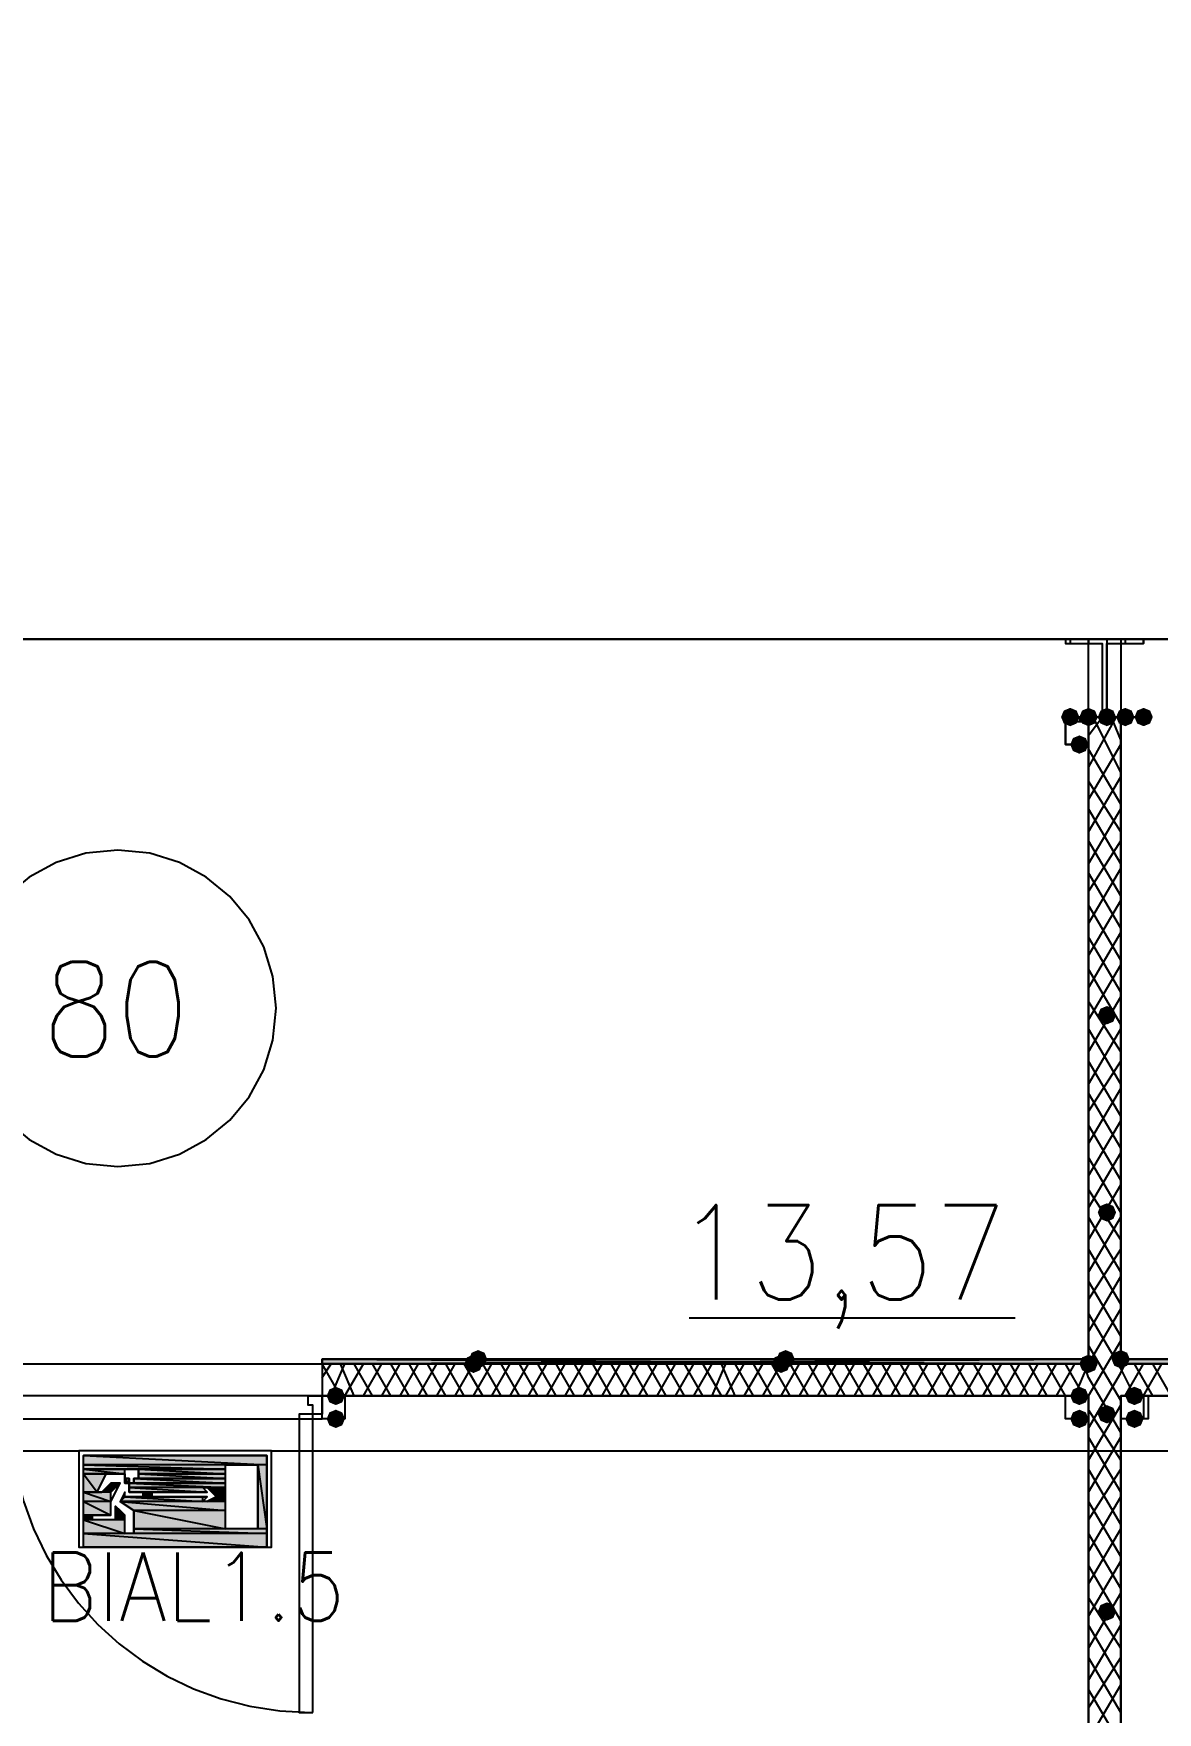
# Model space of a CAD drawing. Header units: millimetres. Extents: x 0 to 420, y 0 to 297.
# Drawn here: x 158.71 to 169.08, y 148.55 to 164.04 of the extents above; entities that cross this region are included whole.
import ezdxf

# ---------------------------------------------------------------- set-up
doc = ezdxf.new("R2010")
doc.units = ezdxf.units.MM
doc.layers.get('0').update_dxf_attribs({"linetype": 'CONTINUOUS'})
doc.styles.get("Standard").update_dxf_attribs({"font": 'STANDARD'})

msp = doc.modelspace()

# ---------------------------------------------------------------- hatches: boundary and pattern name
at = {"true_color": 0x000007}
for points in [[(168.359667, 157.734), (168.334796, 157.674204), (168.275, 157.649333), (168.215204, 157.674204), (168.190333, 157.734), (168.215204, 157.793796), (168.275, 157.818667), (168.334796, 157.793796)], [(168.529, 157.734), (168.504129, 157.674204), (168.444333, 157.649333), (168.384537, 157.674204), (168.359667, 157.734), (168.384537, 157.793796), (168.444333, 157.818667), (168.504129, 157.793796)], [(168.698333, 157.734), (168.673463, 157.674204), (168.613667, 157.649333), (168.553871, 157.674204), (168.529, 157.734), (168.553871, 157.793796), (168.613667, 157.818667), (168.673462, 157.793796)], [(168.867667, 157.734), (168.842796, 157.674204), (168.783, 157.649333), (168.723204, 157.674204), (168.698333, 157.734), (168.723204, 157.793796), (168.783, 157.818667), (168.842796, 157.793796)], [(169.037, 157.734), (169.012129, 157.674204), (168.952333, 157.649333), (168.892538, 157.674204), (168.867667, 157.734), (168.892537, 157.793796), (168.952333, 157.818667), (169.012129, 157.793796)], [(168.444333, 157.48), (168.419463, 157.420204), (168.359667, 157.395333), (168.299871, 157.420204), (168.275, 157.48), (168.299871, 157.539796), (168.359667, 157.564667), (168.419462, 157.539796)], [(168.698333, 154.982333), (168.673463, 154.922537), (168.613667, 154.897667), (168.553871, 154.922537), (168.529, 154.982333), (168.553871, 155.042129), (168.613667, 155.067), (168.673462, 155.042129)], [(168.698333, 153.162), (168.673463, 153.102204), (168.613667, 153.077333), (168.553871, 153.102204), (168.529, 153.162), (168.553871, 153.221796), (168.613667, 153.246667), (168.673462, 153.221796)], [(161.586333, 151.468667), (161.561463, 151.408871), (161.501667, 151.384), (161.441871, 151.408871), (161.417, 151.468667), (161.441871, 151.528462), (161.501667, 151.553333), (161.561462, 151.528463)], [(168.444333, 151.468667), (168.419463, 151.408871), (168.359667, 151.384), (168.299871, 151.408871), (168.275, 151.468667), (168.299871, 151.528462), (168.359667, 151.553333), (168.419462, 151.528463)], [(168.952333, 151.468667), (168.927462, 151.408871), (168.867667, 151.384), (168.807871, 151.408871), (168.783, 151.468667), (168.807871, 151.528462), (168.867667, 151.553333), (168.927462, 151.528463)], [(168.698333, 151.299333), (168.673463, 151.239537), (168.613667, 151.214667), (168.553871, 151.239537), (168.529, 151.299333), (168.553871, 151.359129), (168.613667, 151.384), (168.673462, 151.359129)], [(161.586333, 151.257), (161.561463, 151.197204), (161.501667, 151.172333), (161.441871, 151.197204), (161.417, 151.257), (161.441871, 151.316796), (161.501667, 151.341667), (161.561462, 151.316796)], [(168.444333, 151.257), (168.419463, 151.197204), (168.359667, 151.172333), (168.299871, 151.197204), (168.275, 151.257), (168.299871, 151.316796), (168.359667, 151.341667), (168.419462, 151.316796)], [(168.952333, 151.257), (168.927462, 151.197204), (168.867667, 151.172333), (168.807871, 151.197204), (168.783, 151.257), (168.807871, 151.316796), (168.867667, 151.341667), (168.927462, 151.316796)], [(168.698333, 149.479), (168.673463, 149.419204), (168.613667, 149.394333), (168.553871, 149.419204), (168.529, 149.479), (168.553871, 149.538796), (168.613667, 149.563667), (168.673462, 149.538796)]]:
    msp.add_hatch(color=0, dxfattribs=at).paths.add_polyline_path(points, flags=0)
at = {"true_color": 0x0000fe}
for points in [[(162.856333, 151.765), (162.831463, 151.705204), (162.771667, 151.680333), (162.711871, 151.705204), (162.687, 151.765), (162.711871, 151.824796), (162.771667, 151.849667), (162.831462, 151.824796)], [(162.898667, 151.807333), (162.873796, 151.747537), (162.814, 151.722667), (162.754204, 151.747537), (162.729333, 151.807333), (162.754204, 151.867129), (162.814, 151.892), (162.873796, 151.867129)], [(165.692667, 151.765), (165.667796, 151.705204), (165.608, 151.680333), (165.548204, 151.705204), (165.523333, 151.765), (165.548204, 151.824796), (165.608, 151.849667), (165.667796, 151.824796)], [(165.735, 151.807333), (165.710129, 151.747537), (165.650333, 151.722667), (165.590537, 151.747537), (165.565667, 151.807333), (165.590537, 151.867129), (165.650333, 151.892), (165.710129, 151.867129)], [(168.529, 151.765), (168.504129, 151.705204), (168.444333, 151.680333), (168.384537, 151.705204), (168.359667, 151.765), (168.384537, 151.824796), (168.444333, 151.849667), (168.504129, 151.824796)], [(168.529, 151.765), (168.504129, 151.705204), (168.444333, 151.680333), (168.384537, 151.705204), (168.359667, 151.765), (168.384537, 151.824796), (168.444333, 151.849667), (168.504129, 151.824796)], [(168.825333, 151.807333), (168.800463, 151.747537), (168.740667, 151.722667), (168.680871, 151.747537), (168.656, 151.807333), (168.680871, 151.867129), (168.740667, 151.892), (168.800462, 151.867129)]]:
    msp.add_hatch(color=0, dxfattribs=at).paths.add_polyline_path(points, flags=0)
at = {"true_color": 0x000007}
h = msp.add_hatch(color=0, dxfattribs=at)
h.paths.add_polyline_path([(168.444333, 151.807333), (161.374667, 151.807333), (168.444333, 151.765)], flags=0)
h.paths.add_polyline_path([(161.374667, 151.807333), (168.444333, 151.765), (161.374667, 151.765)], flags=0)
h = msp.add_hatch(color=0, dxfattribs=at)
h.paths.add_polyline_path([(175.852667, 151.807333), (168.740667, 151.807333), (175.852667, 151.765)], flags=0)
h.paths.add_polyline_path([(168.740667, 151.807333), (175.852667, 151.765), (168.740667, 151.765)], flags=0)
at = {"true_color": 0x000052}
h = msp.add_hatch(color=0, dxfattribs=at)
h.paths.add_polyline_path([(160.866667, 150.918333), (159.173333, 150.918333), (160.866667, 150.833667)], flags=0)
h.paths.add_polyline_path([(159.173333, 150.918333), (160.866667, 150.833667), (159.173333, 150.833667)], flags=0)
h = msp.add_hatch(color=0, dxfattribs=at)
h.paths.add_polyline_path([(160.485667, 150.833667), (159.173333, 150.833667), (160.485667, 150.791333)], flags=0)
h.paths.add_polyline_path([(159.173333, 150.833667), (160.485667, 150.791333), (159.173333, 150.791333)], flags=0)
h = msp.add_hatch(color=0, dxfattribs=at)
h.paths.add_polyline_path([(159.554333, 150.791333), (159.173333, 150.791333)], flags=0)
h.paths.add_polyline_path([(159.554333, 150.791333), (159.173333, 150.791333), (159.596667, 150.791333)], flags=0)
h = msp.add_hatch(color=0, dxfattribs=at)
h.paths.add_polyline_path([(159.173333, 150.791333), (159.554333, 150.791333)], flags=0)
h.paths.add_polyline_path([(159.554333, 150.791333), (159.173333, 150.791333)], flags=0)
h = msp.add_hatch(color=0, dxfattribs=at)
h.paths.add_polyline_path([(159.554333, 150.791333), (159.173333, 150.791333), (159.554333, 150.749)], flags=0)
h.paths.add_polyline_path([(159.173333, 150.791333), (159.554333, 150.749), (159.173333, 150.749)], flags=0)
for points in [[(159.596667, 150.791333), (159.554333, 150.791333)], [(159.681333, 150.791333), (159.681333, 150.749)], [(159.554333, 150.706667), (159.596667, 150.706667)], [(159.596667, 150.664333), (159.639, 150.664333)], [(159.681333, 150.749), (159.681333, 150.706667)], [(159.469667, 150.452667), (159.512, 150.410333), (159.469667, 150.410333)]]:
    msp.add_hatch(color=0, dxfattribs=at).paths.add_polyline_path(points, flags=0)
h = msp.add_hatch(color=0, dxfattribs=at)
h.paths.add_polyline_path([(159.596667, 150.791333), (160.485667, 150.791333)], flags=0)
h.paths.add_polyline_path([(160.485667, 150.791333), (159.596667, 150.791333)], flags=0)
h = msp.add_hatch(color=0, dxfattribs=at)
h.paths.add_polyline_path([(160.485667, 150.791333), (159.596667, 150.791333)], flags=0)
h.paths.add_polyline_path([(159.596667, 150.791333), (160.485667, 150.791333), (159.639, 150.791333)], flags=0)
h.paths.add_polyline_path([(160.485667, 150.791333), (159.639, 150.791333)], flags=0)
h.paths.add_polyline_path([(159.639, 150.791333), (160.485667, 150.791333)], flags=0)
h = msp.add_hatch(color=0, dxfattribs=at)
h.paths.add_polyline_path([(159.681333, 150.791333), (160.485667, 150.791333)], flags=0)
h.paths.add_polyline_path([(160.485667, 150.791333), (159.681333, 150.791333)], flags=0)
h = msp.add_hatch(color=0, dxfattribs=at)
h.paths.add_polyline_path([(160.485667, 150.791333), (159.681333, 150.791333), (160.485667, 150.749)], flags=0)
h.paths.add_polyline_path([(159.681333, 150.791333), (160.485667, 150.749), (159.681333, 150.749)], flags=0)
h = msp.add_hatch(color=0, dxfattribs=at)
h.paths.add_polyline_path([(160.866667, 150.833667), (160.782, 150.833667), (160.866667, 150.241)], flags=0)
h.paths.add_polyline_path([(160.782, 150.833667), (160.866667, 150.241), (160.782, 150.241)], flags=0)
h = msp.add_hatch(color=0, dxfattribs=at)
h.paths.add_polyline_path([(159.173333, 150.749), (159.554333, 150.749)], flags=0)
h.paths.add_polyline_path([(159.554333, 150.749), (159.173333, 150.749)], flags=0)
h.paths.add_polyline_path([(159.554333, 150.749), (159.173333, 150.749)], flags=0)
h.paths.add_polyline_path([(159.173333, 150.749), (159.554333, 150.749)], flags=0)
h = msp.add_hatch(color=0, dxfattribs=at)
h.paths.add_polyline_path([(159.173333, 150.749), (159.554333, 150.749)], flags=0)
h.paths.add_polyline_path([(159.554333, 150.749), (159.173333, 150.749)], flags=0)
h = msp.add_hatch(color=0, dxfattribs=at)
h.paths.add_polyline_path([(159.385, 150.749), (159.173333, 150.749), (159.300333, 150.579667)], flags=0)
h.paths.add_polyline_path([(159.173333, 150.749), (159.300333, 150.579667), (159.173333, 150.579667)], flags=0)
h = msp.add_hatch(color=0, dxfattribs=at)
h.paths.add_polyline_path([(159.512, 150.664333), (159.427333, 150.664333), (159.427333, 150.579667)], flags=0)
h.paths.add_polyline_path([(159.427333, 150.664333), (159.427333, 150.579667), (159.342667, 150.579667)], flags=0)
h = msp.add_hatch(color=0, dxfattribs=at)
h.paths.add_polyline_path([(159.554333, 150.749), (159.554333, 150.706667)], flags=0)
h.paths.add_polyline_path([(159.554333, 150.706667), (159.554333, 150.749)], flags=0)
h = msp.add_hatch(color=0, dxfattribs=at)
h.paths.add_polyline_path([(159.596667, 150.664333), (159.554333, 150.706667)], flags=0)
h.paths.add_polyline_path([(159.554333, 150.706667), (159.596667, 150.664333), (159.554333, 150.664333)], flags=0)
h = msp.add_hatch(color=0, dxfattribs=at)
h.paths.add_polyline_path([(159.554333, 150.664333), (159.596667, 150.664333)], flags=0)
h.paths.add_polyline_path([(159.596667, 150.664333), (159.554333, 150.664333)], flags=0)
h = msp.add_hatch(color=0, dxfattribs=at)
h.paths.add_polyline_path([(159.554333, 150.664333), (160.485667, 150.664333)], flags=0)
h.paths.add_polyline_path([(160.485667, 150.664333), (159.554333, 150.664333)], flags=0)
h = msp.add_hatch(color=0, dxfattribs=at)
h.paths.add_polyline_path([(159.596667, 150.706667), (159.596667, 150.664333)], flags=0)
h.paths.add_polyline_path([(159.596667, 150.664333), (159.596667, 150.706667)], flags=0)
h = msp.add_hatch(color=0, dxfattribs=at)
h.paths.add_polyline_path([(160.485667, 150.664333), (159.596667, 150.664333), (160.485667, 150.622)], flags=0)
h.paths.add_polyline_path([(159.596667, 150.664333), (160.485667, 150.622), (159.596667, 150.622)], flags=0)
h = msp.add_hatch(color=0, dxfattribs=at)
h.paths.add_polyline_path([(160.274, 150.622), (159.596667, 150.622), (160.316333, 150.579667)], flags=0)
h.paths.add_polyline_path([(159.596667, 150.622), (160.316333, 150.579667), (159.596667, 150.579667)], flags=0)
h = msp.add_hatch(color=0, dxfattribs=at)
h.paths.add_polyline_path([(160.485667, 150.706667), (159.681333, 150.706667)], flags=0)
h.paths.add_polyline_path([(159.681333, 150.706667), (160.485667, 150.706667), (159.639, 150.706667)], flags=0)
h = msp.add_hatch(color=0, dxfattribs=at)
h.paths.add_polyline_path([(159.639, 150.706667), (160.485667, 150.706667)], flags=0)
h.paths.add_polyline_path([(160.485667, 150.706667), (159.639, 150.706667)], flags=0)
h = msp.add_hatch(color=0, dxfattribs=at)
h.paths.add_polyline_path([(159.639, 150.706667), (160.485667, 150.706667)], flags=0)
h.paths.add_polyline_path([(160.485667, 150.706667), (159.639, 150.706667)], flags=0)
h = msp.add_hatch(color=0, dxfattribs=at)
h.paths.add_polyline_path([(160.485667, 150.706667), (159.639, 150.706667), (160.485667, 150.664333)], flags=0)
h.paths.add_polyline_path([(159.639, 150.706667), (160.485667, 150.664333), (159.639, 150.664333)], flags=0)
h = msp.add_hatch(color=0, dxfattribs=at)
h.paths.add_polyline_path([(159.639, 150.706667), (159.639, 150.664333)], flags=0)
h.paths.add_polyline_path([(159.639, 150.664333), (159.639, 150.706667)], flags=0)
h = msp.add_hatch(color=0, dxfattribs=at)
h.paths.add_polyline_path([(159.639, 150.664333), (160.485667, 150.664333)], flags=0)
h.paths.add_polyline_path([(160.485667, 150.664333), (159.639, 150.664333)], flags=0)
h = msp.add_hatch(color=0, dxfattribs=at)
h.paths.add_polyline_path([(159.681333, 150.749), (160.485667, 150.749)], flags=0)
h.paths.add_polyline_path([(160.485667, 150.749), (159.681333, 150.749)], flags=0)
h = msp.add_hatch(color=0, dxfattribs=at)
h.paths.add_polyline_path([(159.681333, 150.749), (160.485667, 150.749)], flags=0)
h.paths.add_polyline_path([(160.485667, 150.749), (159.681333, 150.749)], flags=0)
h = msp.add_hatch(color=0, dxfattribs=at)
h.paths.add_polyline_path([(159.681333, 150.749), (160.485667, 150.749)], flags=0)
h.paths.add_polyline_path([(160.485667, 150.749), (159.681333, 150.749)], flags=0)
h = msp.add_hatch(color=0, dxfattribs=at)
h.paths.add_polyline_path([(159.681333, 150.749), (160.485667, 150.749)], flags=0)
h.paths.add_polyline_path([(160.485667, 150.749), (159.681333, 150.749)], flags=0)
h = msp.add_hatch(color=0, dxfattribs=at)
h.paths.add_polyline_path([(160.485667, 150.749), (159.681333, 150.749), (160.485667, 150.706667)], flags=0)
h.paths.add_polyline_path([(159.681333, 150.749), (160.485667, 150.706667), (159.681333, 150.706667)], flags=0)
h = msp.add_hatch(color=0, dxfattribs=at)
h.paths.add_polyline_path([(159.681333, 150.706667), (160.485667, 150.706667)], flags=0)
h.paths.add_polyline_path([(160.485667, 150.706667), (159.681333, 150.706667)], flags=0)
h = msp.add_hatch(color=0, dxfattribs=at)
h.paths.add_polyline_path([(159.681333, 150.706667), (160.485667, 150.706667)], flags=0)
h.paths.add_polyline_path([(160.485667, 150.706667), (159.681333, 150.706667)], flags=0)
h = msp.add_hatch(color=0, dxfattribs=at)
h.paths.add_polyline_path([(159.681333, 150.706667), (160.485667, 150.706667)], flags=0)
h.paths.add_polyline_path([(160.485667, 150.706667), (159.681333, 150.706667)], flags=0)
h = msp.add_hatch(color=0, dxfattribs=at)
h.paths.add_polyline_path([(160.485667, 150.622), (160.316333, 150.622), (160.485667, 150.537333)], flags=0)
h.paths.add_polyline_path([(160.316333, 150.622), (160.485667, 150.537333), (160.401, 150.537333)], flags=0)
h = msp.add_hatch(color=0, dxfattribs=at)
h.paths.add_polyline_path([(159.342667, 150.579667), (159.173333, 150.579667)], flags=0)
h.paths.add_polyline_path([(159.342667, 150.579667), (159.173333, 150.579667), (159.300333, 150.579667)], flags=0)
h = msp.add_hatch(color=0, dxfattribs=at)
h.paths.add_polyline_path([(159.427333, 150.579667), (159.173333, 150.579667), (159.427333, 150.495)], flags=0)
h.paths.add_polyline_path([(159.173333, 150.579667), (159.427333, 150.495), (159.173333, 150.495)], flags=0)
h = msp.add_hatch(color=0, dxfattribs=at)
h.paths.add_polyline_path([(159.427333, 150.495), (159.173333, 150.495), (159.427333, 150.368)], flags=0)
h.paths.add_polyline_path([(159.173333, 150.495), (159.427333, 150.368), (159.173333, 150.368)], flags=0)
h = msp.add_hatch(color=0, dxfattribs=at)
h.paths.add_polyline_path([(160.274, 150.537333), (159.554333, 150.537333), (160.274, 150.495)], flags=0)
h.paths.add_polyline_path([(159.554333, 150.537333), (160.274, 150.495), (159.512, 150.495)], flags=0)
h = msp.add_hatch(color=0, dxfattribs=at)
h.paths.add_polyline_path([(160.485667, 150.495), (159.512, 150.495), (160.485667, 150.410333)], flags=0)
h.paths.add_polyline_path([(159.512, 150.495), (160.485667, 150.410333), (159.639, 150.410333)], flags=0)
h = msp.add_hatch(color=0, dxfattribs=at)
h.paths.add_polyline_path([(159.723667, 150.579667), (160.316333, 150.579667)], flags=0)
h.paths.add_polyline_path([(160.316333, 150.579667), (159.723667, 150.579667)], flags=0)
h = msp.add_hatch(color=0, dxfattribs=at)
h.paths.add_polyline_path([(159.808333, 150.579667), (159.723667, 150.579667), (159.808333, 150.537333)], flags=0)
h.paths.add_polyline_path([(159.723667, 150.579667), (159.808333, 150.537333), (159.723667, 150.537333)], flags=0)
h = msp.add_hatch(color=0, dxfattribs=at)
h.paths.add_polyline_path([(160.274, 150.537333), (159.723667, 150.537333)], flags=0)
h.paths.add_polyline_path([(160.274, 150.537333), (159.723667, 150.537333), (160.316333, 150.537333)], flags=0)
h = msp.add_hatch(color=0, dxfattribs=at)
h.paths.add_polyline_path([(160.485667, 150.537333), (160.401, 150.537333), (160.485667, 150.495)], flags=0)
h.paths.add_polyline_path([(160.401, 150.537333), (160.485667, 150.495), (160.316333, 150.495)], flags=0)
h = msp.add_hatch(color=0, dxfattribs=at)
h.paths.add_polyline_path([(159.258, 150.368), (159.173333, 150.368), (159.258, 150.325667)], flags=0)
h.paths.add_polyline_path([(159.173333, 150.368), (159.258, 150.325667), (159.173333, 150.325667)], flags=0)
h = msp.add_hatch(color=0, dxfattribs=at)
h.paths.add_polyline_path([(159.554333, 150.325667), (159.173333, 150.325667), (159.554333, 150.198667)], flags=0)
h.paths.add_polyline_path([(159.173333, 150.325667), (159.554333, 150.198667), (159.173333, 150.198667)], flags=0)
h = msp.add_hatch(color=0, dxfattribs=at)
h.paths.add_polyline_path([(159.512, 150.410333), (159.469667, 150.410333), (159.554333, 150.368)], flags=0)
h.paths.add_polyline_path([(159.469667, 150.410333), (159.554333, 150.368), (159.469667, 150.368)], flags=0)
h = msp.add_hatch(color=0, dxfattribs=at)
h.paths.add_polyline_path([(159.554333, 150.368), (159.469667, 150.368), (159.554333, 150.325667)], flags=0)
h.paths.add_polyline_path([(159.469667, 150.368), (159.554333, 150.325667), (159.469667, 150.325667)], flags=0)
h = msp.add_hatch(color=0, dxfattribs=at)
h.paths.add_polyline_path([(160.485667, 150.410333), (159.639, 150.410333), (160.485667, 150.241)], flags=0)
h.paths.add_polyline_path([(159.639, 150.410333), (160.485667, 150.241), (159.639, 150.241)], flags=0)
h = msp.add_hatch(color=0, dxfattribs=at)
h.paths.add_polyline_path([(160.866667, 150.198667), (159.173333, 150.198667), (160.866667, 150.071667)], flags=0)
h.paths.add_polyline_path([(159.173333, 150.198667), (160.866667, 150.071667), (159.173333, 150.071667)], flags=0)
h = msp.add_hatch(color=0, dxfattribs=at)
h.paths.add_polyline_path([(160.866667, 150.241), (159.639, 150.241), (160.866667, 150.198667)], flags=0)
h.paths.add_polyline_path([(159.639, 150.241), (160.866667, 150.198667), (159.639, 150.198667)], flags=0)

# ---------------------------------------------------------------- linework, layer by layer
at = {"color": 0, "true_color": 0x000008}
msp.add_lwpolyline([(238.548333, 158.453667), (238.548333, 169.291), (117.094, 169.291), (117.094, 158.453667)], close=True, dxfattribs=at)
at = {"color": 0, "true_color": 0x0000ab}
for points in [[(151.341667, 158.453667), (151.341667, 151.765), (168.444333, 151.765), (168.444333, 158.453667)], [(168.740667, 158.453667), (168.740667, 151.765), (185.843333, 151.765), (185.843333, 158.453667)]]:
    msp.add_lwpolyline(points, close=True, dxfattribs=at)
at = {"color": 0, "true_color": 0x000007}
for points in [[(168.952333, 158.453667), (168.232667, 158.453667), (168.232667, 158.411333), (168.571333, 158.411333), (168.571333, 157.734), (168.232667, 157.734), (168.952333, 157.734), (168.613667, 157.734), (168.613667, 158.411333), (168.952333, 158.411333)], [(168.444333, 157.734), (168.232667, 157.734), (168.232667, 157.48), (168.444333, 157.48)], [(168.444333, 157.691667), (168.444333, 157.48), (168.232667, 157.48), (168.232667, 157.691667)], [(168.444333, 151.807333), (161.374667, 151.807333), (168.444333, 151.765)], [(161.374667, 151.807333), (168.444333, 151.765), (161.374667, 151.765)], [(161.374667, 151.765), (168.444333, 151.765), (168.444333, 151.807333), (161.374667, 151.807333)], [(161.374667, 151.765), (168.444333, 151.765), (168.444333, 151.807333), (161.374667, 151.807333)], [(175.852667, 151.807333), (168.740667, 151.807333), (175.852667, 151.765)], [(168.740667, 151.807333), (175.852667, 151.765), (168.740667, 151.765)], [(175.852667, 151.807333), (175.852667, 151.765), (168.740667, 151.765), (168.740667, 151.807333), (175.852667, 151.807333), (168.740667, 151.807333), (168.740667, 151.765), (175.852667, 151.765)], [(168.444333, 140.335), (168.444333, 151.468667), (151.341667, 151.468667), (151.341667, 140.335)], [(161.374667, 151.468667), (161.374667, 151.299333), (161.29, 151.299333), (161.29, 151.384), (161.247667, 151.384), (161.247667, 151.468667)], [(161.374667, 151.468667), (161.586333, 151.468667), (161.586333, 151.257), (161.374667, 151.257), (161.374667, 151.468667), (161.586333, 151.468667), (161.586333, 151.257), (161.374667, 151.257)], [(168.232667, 151.468667), (168.444333, 151.468667), (168.444333, 151.257), (168.232667, 151.257), (168.232667, 151.468667), (168.444333, 151.468667), (168.444333, 151.257), (168.232667, 151.257)], [(168.740667, 151.468667), (168.952333, 151.468667), (168.952333, 151.257), (168.740667, 151.257), (168.740667, 151.468667), (168.994667, 151.468667), (168.994667, 151.257), (168.740667, 151.257)], [(185.843333, 151.468667), (168.740667, 151.468667), (168.740667, 140.335), (185.843333, 140.335)], [(161.29, 148.547667), (161.29, 151.299333), (161.163, 151.299333), (161.163, 148.547667)]]:
    msp.add_lwpolyline(points, close=True, dxfattribs=at)
for points in [[(168.275, 158.453667), (168.275, 158.411333)], [(168.444333, 158.453667), (168.444333, 158.411333)], [(168.613667, 158.453667), (168.613667, 157.734)], [(168.783, 158.453667), (168.783, 158.411333)], [(168.952333, 158.453667), (168.952333, 158.411333)], [(168.359667, 157.734), (168.359667, 157.691667)], [(168.444333, 157.564667), (168.571333, 157.734)], [(168.444333, 157.268333), (168.698333, 157.734)], [(168.444333, 157.734), (168.444333, 151.765)], [(168.740667, 151.765), (168.740667, 157.734), (168.444333, 157.734)], [(168.740667, 157.226), (168.486667, 157.734)], [(168.740667, 157.522333), (168.656, 157.734)], [(168.444333, 156.972), (168.740667, 157.48)], [(168.740667, 156.929667), (168.444333, 157.437667)], [(168.444333, 156.675667), (168.740667, 157.183667)], [(168.740667, 156.675667), (168.444333, 157.141333)], [(168.444333, 156.379333), (168.740667, 156.887333)], [(168.740667, 156.379333), (168.444333, 156.887333)], [(160.951333, 155.045833), (160.921661, 155.340175), (160.83656, 155.614326), (160.701903, 155.862413), (160.523563, 156.078563), (160.307413, 156.256903), (160.059326, 156.39156), (159.785175, 156.476661), (159.490833, 156.506333), (159.196492, 156.476661), (158.922341, 156.39156), (158.674254, 156.256903), (158.458104, 156.078563), (158.279764, 155.862413), (158.145107, 155.614326), (158.060005, 155.340175), (158.030333, 155.045833)], [(168.444333, 156.125333), (168.740667, 156.591)], [(168.740667, 156.083), (168.444333, 156.591)], [(168.444333, 155.829), (168.740667, 156.337)], [(168.740667, 155.786667), (168.444333, 156.294667)], [(168.444333, 155.532667), (168.740667, 156.040667)], [(168.740667, 155.490333), (168.444333, 155.998333)], [(168.444333, 155.236333), (168.740667, 155.744333)], [(168.740667, 155.194), (168.444333, 155.702)], [(168.444333, 154.94), (168.740667, 155.448)], [(168.740667, 154.897667), (168.444333, 155.405667)], [(168.444333, 154.643667), (168.740667, 155.151667)], [(168.740667, 154.643667), (168.444333, 155.109333)], [(158.030333, 155.045833), (158.060005, 154.751492), (158.145107, 154.477341), (158.279764, 154.229254), (158.458104, 154.013104), (158.674254, 153.834764), (158.922341, 153.700107), (159.196492, 153.615005), (159.490833, 153.585333), (159.785175, 153.615005), (160.059326, 153.700107), (160.307413, 153.834764), (160.523563, 154.013104), (160.701903, 154.229254), (160.83656, 154.477341), (160.921661, 154.751492), (160.951333, 155.045833)], [(168.444333, 154.347333), (168.740667, 154.855333)], [(168.740667, 154.347333), (168.444333, 154.855333)], [(168.444333, 154.093333), (168.740667, 154.559)], [(168.740667, 154.051), (168.444333, 154.559)], [(168.444333, 153.797), (168.740667, 154.305)], [(168.740667, 153.754667), (168.444333, 154.262667)], [(168.444333, 153.500667), (168.740667, 154.008667)], [(168.740667, 153.458333), (168.444333, 153.966333)], [(168.444333, 153.204333), (168.740667, 153.712333)], [(168.740667, 153.162), (168.444333, 153.67)], [(168.444333, 152.908), (168.740667, 153.416)], [(168.740667, 152.908), (168.444333, 153.373667)], [(168.444333, 152.611667), (168.740667, 153.119667)], [(168.740667, 152.611667), (168.444333, 153.119667)], [(168.444333, 152.357667), (168.740667, 152.823333)], [(168.740667, 152.315333), (168.444333, 152.823333)], [(168.444333, 152.061333), (168.740667, 152.569333)], [(168.740667, 152.019), (168.444333, 152.527)], [(164.761333, 152.188333), (167.767, 152.188333)], [(168.444333, 151.765), (168.740667, 152.273)], [(168.740667, 151.722667), (168.444333, 152.230667)], [(168.444333, 151.468667), (168.740667, 151.976667)], [(168.740667, 151.426333), (168.444333, 151.934333)], [(168.444333, 151.765), (161.374667, 151.765), (168.444333, 151.807333), (161.374667, 151.807333)], [(161.374667, 151.638), (161.459333, 151.765)], [(161.544, 151.468667), (161.374667, 151.765)], [(161.374667, 151.765), (161.374667, 151.468667)], [(161.374667, 151.765), (161.374667, 151.468667)], [(168.444333, 151.765), (161.374667, 151.765)], [(161.459333, 151.468667), (161.586333, 151.765)], [(161.671, 151.468667), (161.544, 151.765)], [(161.586333, 151.468667), (161.755667, 151.765)], [(161.840333, 151.468667), (161.671, 151.765)], [(161.755667, 151.468667), (161.925, 151.765)], [(162.009667, 151.468667), (161.840333, 151.765)], [(161.925, 151.468667), (162.094333, 151.765)], [(162.179, 151.468667), (162.009667, 151.765)], [(162.094333, 151.468667), (162.263667, 151.765)], [(162.348333, 151.468667), (162.179, 151.765)], [(162.263667, 151.468667), (162.433, 151.765)], [(162.517667, 151.468667), (162.348333, 151.765)], [(162.433, 151.468667), (162.602333, 151.765)], [(162.687, 151.468667), (162.517667, 151.765)], [(162.602333, 151.468667), (162.771667, 151.765)], [(162.856333, 151.468667), (162.687, 151.765)], [(162.771667, 151.468667), (162.941, 151.765)], [(163.025667, 151.468667), (162.856333, 151.765)], [(162.941, 151.468667), (163.110333, 151.765)], [(163.195, 151.468667), (163.025667, 151.765)], [(163.110333, 151.468667), (163.279667, 151.765)], [(163.364333, 151.468667), (163.195, 151.765)], [(163.279667, 151.468667), (163.449, 151.765)], [(163.533667, 151.468667), (163.364333, 151.765)], [(163.449, 151.468667), (163.618333, 151.765)], [(163.703, 151.468667), (163.533667, 151.765)], [(163.618333, 151.468667), (163.787667, 151.765)], [(163.872333, 151.468667), (163.703, 151.765)], [(163.787667, 151.468667), (163.957, 151.765)], [(164.041667, 151.468667), (163.872333, 151.765)], [(163.957, 151.468667), (164.126333, 151.765)], [(164.211, 151.468667), (164.041667, 151.765)], [(164.126333, 151.468667), (164.295667, 151.765)], [(164.380333, 151.468667), (164.211, 151.765)], [(164.295667, 151.468667), (164.465, 151.765)], [(164.549667, 151.468667), (164.380333, 151.765)], [(164.465, 151.468667), (164.634333, 151.765)], [(164.719, 151.468667), (164.549667, 151.765)], [(164.634333, 151.468667), (164.803667, 151.765)], [(164.888333, 151.468667), (164.719, 151.765)], [(164.803667, 151.468667), (164.973, 151.765)], [(165.057667, 151.468667), (164.888333, 151.765)], [(164.973, 151.468667), (165.1, 151.765)], [(165.184667, 151.468667), (165.057667, 151.765)], [(165.1, 151.468667), (165.269333, 151.765)], [(165.354, 151.468667), (165.184667, 151.765)], [(165.269333, 151.468667), (165.438667, 151.765)], [(165.523333, 151.468667), (165.354, 151.765)], [(165.438667, 151.468667), (165.608, 151.765)], [(165.692667, 151.468667), (165.523333, 151.765)], [(165.608, 151.468667), (165.777333, 151.765)], [(165.862, 151.468667), (165.692667, 151.765)], [(165.777333, 151.468667), (165.946667, 151.765)], [(166.031333, 151.468667), (165.862, 151.765)], [(165.946667, 151.468667), (166.116, 151.765)], [(166.200667, 151.468667), (166.031333, 151.765)], [(166.116, 151.468667), (166.285333, 151.765)], [(166.37, 151.468667), (166.200667, 151.765)], [(166.285333, 151.468667), (166.454667, 151.765)], [(166.539333, 151.468667), (166.37, 151.765)], [(166.454667, 151.468667), (166.624, 151.765)], [(166.708667, 151.468667), (166.539333, 151.765)], [(166.624, 151.468667), (166.793333, 151.765)], [(166.878, 151.468667), (166.708667, 151.765)], [(166.793333, 151.468667), (166.962667, 151.765)], [(167.047333, 151.468667), (166.878, 151.765)], [(166.962667, 151.468667), (167.132, 151.765)], [(167.216667, 151.468667), (167.047333, 151.765)], [(167.132, 151.468667), (167.301333, 151.765)], [(167.386, 151.468667), (167.216667, 151.765)], [(167.301333, 151.468667), (167.470667, 151.765)], [(167.555333, 151.468667), (167.386, 151.765)], [(167.470667, 151.468667), (167.64, 151.765)], [(167.724667, 151.468667), (167.555333, 151.765)], [(167.64, 151.468667), (167.809333, 151.765)], [(167.894, 151.468667), (167.724667, 151.765)], [(167.809333, 151.468667), (167.978667, 151.765)], [(168.063333, 151.468667), (167.894, 151.765)], [(167.978667, 151.468667), (168.148, 151.765)], [(168.232667, 151.468667), (168.063333, 151.765)], [(168.148, 151.468667), (168.317333, 151.765)], [(168.402, 151.468667), (168.232667, 151.765)], [(168.317333, 151.468667), (168.444333, 151.765)], [(168.444333, 151.638), (168.402, 151.765)], [(175.852667, 151.807333), (168.740667, 151.807333), (175.852667, 151.807333), (168.740667, 151.765)], [(168.740667, 151.680333), (168.783, 151.765)], [(175.852667, 151.765), (168.740667, 151.765)], [(168.867667, 151.468667), (168.740667, 151.722667)], [(168.783, 151.468667), (168.952333, 151.765)], [(169.037, 151.468667), (168.867667, 151.765)], [(168.952333, 151.468667), (169.121667, 151.765)], [(169.206333, 151.468667), (169.037, 151.765)], [(168.444333, 151.172333), (168.740667, 151.680333)], [(168.740667, 151.13), (168.444333, 151.638)], [(159.893, 151.468667), (158.453667, 151.468667), (158.453667, 151.384)], [(158.453667, 151.384), (158.453667, 151.257), (159.893, 151.257)], [(161.374667, 151.384), (161.374667, 151.468667), (159.893, 151.468667)], [(159.893, 151.257), (161.374667, 151.257), (161.374667, 151.384)], [(161.374667, 151.468667), (168.444333, 151.468667)], [(168.444333, 151.468667), (168.444333, 141.054667), (168.740667, 141.054667), (168.740667, 151.468667)], [(168.444333, 150.876), (168.740667, 151.384)], [(168.740667, 151.468667), (175.852667, 151.468667)], [(158.496, 151.3205), (158.510316, 151.036994), (158.552334, 150.761677), (158.620661, 150.495944), (158.713903, 150.241188), (158.830666, 149.998803), (158.969556, 149.770183), (159.12918, 149.556721), (159.308144, 149.359811), (159.505054, 149.180847), (159.718516, 149.021223), (159.947136, 148.882333), (160.189521, 148.76557), (160.444278, 148.672328), (160.710011, 148.604001), (160.985327, 148.561982), (161.268833, 148.547667)], [(168.740667, 150.876), (168.444333, 151.341667)], [(168.444333, 150.579667), (168.740667, 151.087667)], [(168.740667, 150.579667), (168.444333, 151.087667)], [(168.444333, 150.325667), (168.740667, 150.791333)], [(168.740667, 150.283333), (168.444333, 150.791333)], [(168.444333, 150.029333), (168.740667, 150.537333)], [(168.740667, 149.987), (168.444333, 150.495)], [(168.444333, 149.733), (168.740667, 150.241)], [(168.740667, 149.690667), (168.444333, 150.198667)], [(168.444333, 149.436667), (168.740667, 149.944667)], [(168.740667, 149.394333), (168.444333, 149.902333)], [(168.444333, 149.140333), (168.740667, 149.648333)], [(168.740667, 149.140333), (168.444333, 149.606)], [(168.444333, 148.844), (168.740667, 149.352)], [(168.740667, 148.844), (168.444333, 149.352)], [(168.444333, 148.59), (168.740667, 149.055667)], [(168.740667, 148.547667), (168.444333, 149.055667)], [(168.444333, 148.293667), (168.740667, 148.801667)], [(168.740667, 148.251333), (168.444333, 148.759333)]]:
    msp.add_lwpolyline(points, dxfattribs=at)
at = {"color": 0, "true_color": 0x000005}
for points in [[(143.467667, 150.960667), (159.131, 150.960667)], [(160.909, 150.960667), (176.572333, 150.960667)]]:
    msp.add_lwpolyline(points, dxfattribs=at)
at = {"color": 0, "true_color": 0x00005c}
msp.add_lwpolyline([(160.909, 150.960667), (159.131, 150.960667), (159.131, 150.071667), (160.909, 150.071667)], close=True, dxfattribs=at)
at = {"color": 0, "true_color": 0x000052}
for points in [[(160.866667, 150.918333), (159.173333, 150.918333), (160.866667, 150.833667)], [(159.173333, 150.918333), (160.866667, 150.833667), (159.173333, 150.833667)], [(159.173333, 150.918333), (160.866667, 150.918333), (160.866667, 150.071667), (159.173333, 150.071667)], [(160.485667, 150.833667), (159.173333, 150.833667), (160.485667, 150.791333)], [(159.173333, 150.833667), (160.485667, 150.791333), (159.173333, 150.791333)], [(159.173333, 150.791333), (159.596667, 150.791333)], [(159.596667, 150.791333), (159.173333, 150.791333)], [(159.596667, 150.791333), (159.173333, 150.791333)], [(159.173333, 150.791333), (159.596667, 150.791333)], [(159.596667, 150.791333), (159.173333, 150.791333)], [(159.596667, 150.791333), (159.173333, 150.791333)], [(159.173333, 150.791333), (159.596667, 150.791333)], [(159.596667, 150.791333), (159.173333, 150.791333)], [(159.173333, 150.791333), (159.596667, 150.791333)], [(159.596667, 150.791333), (159.173333, 150.791333)], [(159.554333, 150.791333), (159.173333, 150.791333)], [(159.554333, 150.791333), (159.173333, 150.791333), (159.596667, 150.791333)], [(159.173333, 150.791333), (159.554333, 150.791333)], [(159.554333, 150.791333), (159.173333, 150.791333)], [(159.554333, 150.791333), (159.173333, 150.791333), (159.554333, 150.749)], [(159.173333, 150.791333), (159.554333, 150.749), (159.173333, 150.749)], [(159.596667, 150.791333), (159.554333, 150.791333)], [(159.596667, 150.791333), (160.485667, 150.791333)], [(160.485667, 150.791333), (159.596667, 150.791333)], [(160.485667, 150.791333), (159.596667, 150.791333)], [(159.596667, 150.791333), (160.485667, 150.791333), (159.639, 150.791333)], [(160.485667, 150.791333), (159.639, 150.791333)], [(159.639, 150.791333), (160.485667, 150.791333)], [(159.639, 150.791333), (159.681333, 150.791333)], [(159.681333, 150.791333), (159.639, 150.791333)], [(159.681333, 150.791333), (159.681333, 150.749)], [(159.681333, 150.791333), (160.485667, 150.791333)], [(160.485667, 150.791333), (159.681333, 150.791333)], [(160.485667, 150.791333), (159.681333, 150.791333), (160.485667, 150.749)], [(159.681333, 150.791333), (160.485667, 150.749), (159.681333, 150.749)], [(159.681333, 150.749), (159.681333, 150.791333)], [(160.485667, 150.833667), (160.782, 150.833667), (160.782, 150.241), (160.485667, 150.241)], [(160.866667, 150.833667), (160.782, 150.833667), (160.866667, 150.241)], [(160.782, 150.833667), (160.866667, 150.241), (160.782, 150.241)], [(159.173333, 150.749), (159.554333, 150.749)], [(159.554333, 150.749), (159.173333, 150.749)], [(159.554333, 150.749), (159.173333, 150.749)], [(159.173333, 150.749), (159.554333, 150.749)], [(159.554333, 150.749), (159.173333, 150.749)], [(159.554333, 150.749), (159.173333, 150.749)], [(159.173333, 150.749), (159.554333, 150.749)], [(159.554333, 150.749), (159.173333, 150.749)], [(159.554333, 150.749), (159.173333, 150.749)], [(159.173333, 150.749), (159.554333, 150.749)], [(159.173333, 150.749), (159.554333, 150.749)], [(159.554333, 150.749), (159.173333, 150.749)], [(159.385, 150.749), (159.173333, 150.749), (159.300333, 150.579667)], [(159.173333, 150.749), (159.300333, 150.579667), (159.173333, 150.579667)], [(159.258, 150.368), (159.427333, 150.368), (159.427333, 150.495), (159.512, 150.664333), (159.427333, 150.664333), (159.342667, 150.579667), (159.300333, 150.579667), (159.385, 150.749), (159.554333, 150.749), (159.554333, 150.706667), (159.554333, 150.664333), (159.596667, 150.664333), (159.596667, 150.579667), (159.723667, 150.579667), (159.723667, 150.537333), (159.554333, 150.537333), (159.554333, 150.579667), (159.512, 150.495), (159.639, 150.410333), (159.639, 150.198667), (159.554333, 150.198667), (159.554333, 150.368), (159.469667, 150.452667), (159.469667, 150.325667), (159.258, 150.325667)], [(159.427333, 150.664333), (159.427333, 150.579667), (159.342667, 150.579667)], [(159.512, 150.664333), (159.427333, 150.664333), (159.427333, 150.579667)], [(159.554333, 150.749), (159.554333, 150.706667)], [(159.554333, 150.706667), (159.554333, 150.749)], [(159.554333, 150.706667), (159.596667, 150.706667)], [(159.596667, 150.664333), (159.554333, 150.706667)], [(159.554333, 150.706667), (159.596667, 150.664333), (159.554333, 150.664333)], [(159.554333, 150.664333), (159.596667, 150.664333)], [(159.596667, 150.664333), (159.554333, 150.664333)], [(159.554333, 150.664333), (160.485667, 150.664333)], [(160.485667, 150.664333), (159.554333, 150.664333)], [(159.596667, 150.706667), (159.596667, 150.664333)], [(159.596667, 150.664333), (159.596667, 150.706667)], [(159.596667, 150.664333), (159.639, 150.664333)], [(160.485667, 150.664333), (159.596667, 150.664333), (160.485667, 150.622)], [(159.596667, 150.664333), (160.485667, 150.622), (159.596667, 150.622)], [(160.274, 150.622), (159.596667, 150.622), (160.316333, 150.579667)], [(159.596667, 150.622), (160.316333, 150.579667), (159.596667, 150.579667)], [(159.681333, 150.706667), (160.485667, 150.706667), (159.639, 150.706667)], [(159.639, 150.706667), (160.485667, 150.706667)], [(160.485667, 150.706667), (159.639, 150.706667)], [(159.639, 150.706667), (160.485667, 150.706667)], [(160.485667, 150.706667), (159.639, 150.706667)], [(160.485667, 150.706667), (159.639, 150.706667), (160.485667, 150.664333)], [(159.639, 150.706667), (160.485667, 150.664333), (159.639, 150.664333)], [(159.639, 150.706667), (159.639, 150.664333)], [(159.639, 150.664333), (159.639, 150.706667)], [(159.639, 150.664333), (160.485667, 150.664333)], [(160.485667, 150.664333), (159.639, 150.664333)], [(159.681333, 150.749), (160.485667, 150.749)], [(160.485667, 150.749), (159.681333, 150.749)], [(159.681333, 150.749), (160.485667, 150.749)], [(160.485667, 150.749), (159.681333, 150.749)], [(159.681333, 150.749), (160.485667, 150.749)], [(160.485667, 150.749), (159.681333, 150.749)], [(159.681333, 150.749), (159.681333, 150.706667)], [(159.681333, 150.749), (160.485667, 150.749)], [(160.485667, 150.749), (159.681333, 150.749)], [(160.485667, 150.749), (159.681333, 150.749), (160.485667, 150.706667)], [(159.681333, 150.749), (160.485667, 150.706667), (159.681333, 150.706667)], [(159.681333, 150.706667), (160.485667, 150.706667)], [(160.485667, 150.706667), (159.681333, 150.706667)], [(159.681333, 150.706667), (160.485667, 150.706667)], [(160.485667, 150.706667), (159.681333, 150.706667)], [(159.681333, 150.706667), (160.485667, 150.706667)], [(160.485667, 150.706667), (159.681333, 150.706667)], [(160.485667, 150.706667), (159.681333, 150.706667)], [(160.316333, 150.579667), (160.274, 150.622), (160.316333, 150.622), (160.401, 150.537333), (160.316333, 150.495), (160.274, 150.495), (160.316333, 150.537333), (159.808333, 150.537333), (159.808333, 150.579667)], [(160.485667, 150.622), (160.316333, 150.622), (160.485667, 150.537333)], [(160.316333, 150.622), (160.485667, 150.537333), (160.401, 150.537333)], [(159.342667, 150.579667), (159.173333, 150.579667)], [(159.342667, 150.579667), (159.173333, 150.579667), (159.300333, 150.579667)], [(159.427333, 150.579667), (159.173333, 150.579667), (159.427333, 150.495)], [(159.173333, 150.579667), (159.427333, 150.495), (159.173333, 150.495)], [(159.427333, 150.495), (159.173333, 150.495), (159.427333, 150.368)], [(159.173333, 150.495), (159.427333, 150.368), (159.173333, 150.368)], [(159.469667, 150.452667), (159.512, 150.410333), (159.469667, 150.410333)], [(159.554333, 150.537333), (160.274, 150.495), (159.512, 150.495)], [(160.485667, 150.495), (159.512, 150.495), (160.485667, 150.410333)], [(159.512, 150.495), (160.485667, 150.410333), (159.639, 150.410333)], [(160.274, 150.537333), (159.554333, 150.537333), (160.274, 150.495)], [(159.723667, 150.579667), (160.316333, 150.579667)], [(160.316333, 150.579667), (159.723667, 150.579667)], [(159.808333, 150.579667), (159.723667, 150.579667), (159.808333, 150.537333)], [(159.723667, 150.579667), (159.808333, 150.537333), (159.723667, 150.537333)], [(160.274, 150.537333), (159.723667, 150.537333)], [(160.274, 150.537333), (159.723667, 150.537333), (160.316333, 150.537333)], [(160.401, 150.537333), (160.485667, 150.495), (160.316333, 150.495)], [(160.485667, 150.537333), (160.401, 150.537333), (160.485667, 150.495)], [(159.258, 150.368), (159.173333, 150.368), (159.258, 150.325667)], [(159.173333, 150.368), (159.258, 150.325667), (159.173333, 150.325667)], [(159.554333, 150.325667), (159.173333, 150.325667), (159.554333, 150.198667)], [(159.173333, 150.325667), (159.554333, 150.198667), (159.173333, 150.198667)], [(159.512, 150.410333), (159.469667, 150.410333), (159.554333, 150.368)], [(159.469667, 150.410333), (159.554333, 150.368), (159.469667, 150.368)], [(159.554333, 150.368), (159.469667, 150.368), (159.554333, 150.325667)], [(159.469667, 150.368), (159.554333, 150.325667), (159.469667, 150.325667)], [(160.485667, 150.410333), (159.639, 150.410333), (160.485667, 150.241)], [(159.639, 150.410333), (160.485667, 150.241), (159.639, 150.241)], [(160.866667, 150.198667), (159.173333, 150.198667), (160.866667, 150.071667)], [(159.173333, 150.198667), (160.866667, 150.071667), (159.173333, 150.071667)], [(160.866667, 150.241), (159.639, 150.241), (160.866667, 150.198667)], [(159.639, 150.241), (160.866667, 150.198667), (159.639, 150.198667)]]:
    msp.add_lwpolyline(points, close=True, dxfattribs=at)

# ---------------------------------------------------------------- texts
at = {"color": 0, "true_color": 0x000007, "char_height": 0.872032, "attachment_point": 1}
for s, insert, width in [('80', (158.79234, 155.473362), 1.06581688), ('13,57', (164.634326, 153.229701), 2.56764984)]:
    msp.add_mtext(s, dxfattribs=dict(at, insert=insert, width=width))
at = {"color": 0, "true_color": 0x00005c, "insert": (158.79234, 150.022164), "char_height": 0.627829, "width": 2.72059226, "attachment_point": 1}
msp.add_mtext('BIAL1.5', dxfattribs=at)

doc.saveas('drawing.dxf')
